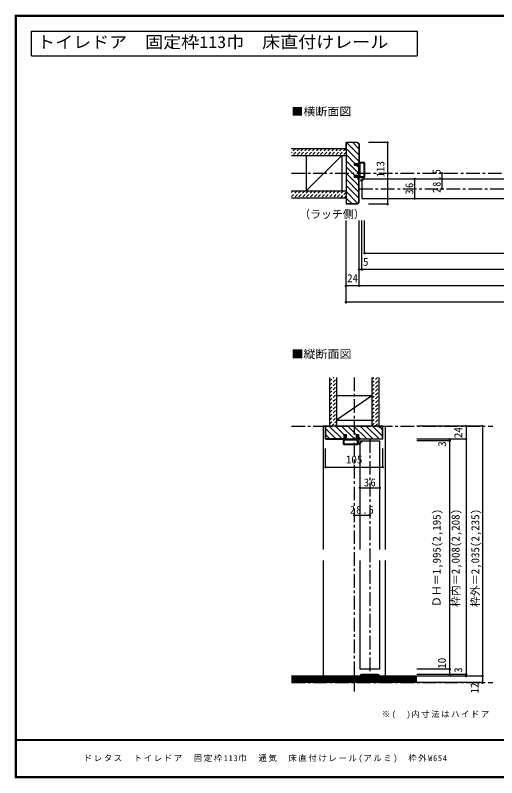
# Model space of a CAD drawing. Units: millimetres at full size, sheet at 1:5. Extents: x -973 to 977, y -718 to 696.
# Drawn here: x -973 to -91, y -701 to 696 of the extents above; entities that cross this region are included whole.
import ezdxf
from ezdxf.enums import TextEntityAlignment as Align

# ---------------------------------------------------------------- set-up
doc = ezdxf.new("R2010")
doc.units = ezdxf.units.MM
doc.header["$LTSCALE"] = 5
doc.header["$PDMODE"] = 32
doc.header["$PDSIZE"] = 2.5
doc.linetypes.add('CHAIN1', pattern=[8, 5, -1, 1, -1])
doc.linetypes.add('DASHED1', pattern=[1.8, 1.2, -0.6])
for name, color, linetype in [('0-0_補助線', 7, 'Continuous'), ('0-1_通り芯', 4, 'CHAIN1'), ('0-3_仕上げ', 2, 'Continuous'), ('0-4_枠', 3, 'Continuous'), ('0-6_扉', 6, 'Continuous'), ('0-7_金物', 7, 'Continuous'), ('0-A_文字', 3, 'Continuous'), ('0-B_寸法', 7, 'Continuous'), ('0-C_ハッチ', 4, 'DASHED1'), ('F-1_枠', 6, 'Continuous'), ('F-A_文字', 7, 'Continuous')]:
    doc.layers.add(name, color=color, linetype=linetype)
doc.styles.add('ＭＳ ゴシック', font='')
doc.styles.get('ＭＳ ゴシック').set_extended_font_data('MS Gothic')

# ---------------------------------------------------------------- blocks, each defined once
blk = doc.blocks.new('2')
at = {"layer": '0-0_補助線'}
for p, q in [((-9.846, -9.622), (-9.846, 15.078)), ((-8.846, 16.078), (0.354, 16.078)), ((-8.846, 15.878), (0.637, 15.878)), ((-8.446, 14.378), (-8.446, -8.922)), ((-8.146, 14.678), (-1.546, 14.678)), ((-1.246, 14.378), (-1.246, -8.922)), ((0.154, 11.653), (2.154, 11.653)), ((0.154, 11.653), (0.154, -8.497)), ((2.154, 10.953), (2.154, 11.653)), ((3.154, 11.653), (2.512, 10.83)), ((3.154, 11.653), (6.154, 11.653)), ((4.154, 13.753), (4.154, 13.053)), ((5.154, 13.053), (4.512, 13.876)), ((7.154, 13.053), (5.154, 13.053)), ((6.154, 10.953), (6.154, 11.653)), ((7.558, 12.258), (6.516, 10.835)), ((-1.48, -10.622), (-8.846, -10.622)), ((-1.546, -9.222), (-8.146, -9.222)), ((-1.189, -10.85), (-0.732, -12.694)), ((0.354, -12.922), (-0.441, -12.922)), ((0.154, -8.497), (2.154, -8.497)), ((4.154, -9.897), (0.154, -9.897)), ((0.154, -9.897), (0.154, -10.622)), ((0.154, -10.622), (0.645, -12.548)), ((2.154, -7.797), (2.154, -8.497)), ((3.154, -8.497), (2.512, -7.674)), ((3.154, -8.497), (6.154, -8.497)), ((4.154, -10.597), (4.154, -9.897)), ((5.154, -9.897), (4.512, -10.72)), ((7.154, -9.897), (5.154, -9.897)), ((6.154, -7.797), (6.154, -8.497)), ((7.558, -9.101), (6.516, -7.679))]:
    blk.add_line(p, q, dxfattribs=at)
for points in [[(-9.646, 15.078), (-9.646, -9.622), (-9.846, -9.622)], [(4.154, 13.053), (0.154, 13.053), (0.649, 15.723)]]:
    blk.add_lwpolyline(points, dxfattribs=at)
for centre, radius, start, end in [((-8.846, 15.078), 1, 90, 180), ((-8.846, 15.078), 0.8, 90, 180), ((-8.146, 14.378), 0.3, 90, 180), ((-1.546, 14.378), 0.3, 0, 90), ((0.354, 15.778), 0.3, 349.49875, 90), ((2.354, 10.953), 0.2, 180, 322.03043), ((4.354, 13.753), 0.2, 37.96957, 180), ((6.354, 10.953), 0.2, 180, 323.78053), ((7.154, 12.553), 0.5, 323.78053, 90), ((-8.846, -9.622), 1, 180, 270), ((-2.846, -10.72), 6, 179.06153, 259.29815), ((-8.146, -8.922), 0.3, 180, 270), ((-2.846, -10.72), 5.3, 178.93757, 259.29815), ((-1.546, -8.922), 0.3, 270, 0), ((-1.48, -10.922), 0.3, 13.9282, 90), ((-0.441, -12.622), 0.3, 193.9282, 270), ((0.354, -12.622), 0.3, 270, 14.29438), ((2.354, -7.797), 0.2, 37.96957, 180), ((4.354, -10.597), 0.2, 180, 322.03043), ((6.354, -7.797), 0.2, 36.21947, 180), ((7.154, -9.397), 0.5, 270, 36.21947), ((-3.896, -16.272), 0.35, 259.29815, 79.29815)]:
    blk.add_arc(centre, radius, start, end, dxfattribs=at)
blk.add_point((-3.896, -16.622), dxfattribs=at)

msp = doc.modelspace()

# ---------------------------------------------------------------- linework, layer by layer
at = {"layer": '0-1_通り芯'}
for p, q in [((-467.5, 406.5), (467.5, 406.5)), ((-343.5, 378), (343.5, 378)), ((-352.643, 32.333), (-352.643, -543.119)), ((-467.5, -56.667), (-98.786, -56.667)), ((-324.143, -80.667), (-324.143, -514.667)), ((-467.5, -526.667), (-98.786, -526.667))]:
    msp.add_line(p, q, dxfattribs=at)
at = {"layer": '0-3_仕上げ'}
for p, q in [((-467.5, 451.5), (-367.5, 451.5)), ((-467.5, 439), (-367.5, 439)), ((-467.5, 374), (-367.5, 374)), ((-467.5, 361.5), (-367.5, 361.5)), ((-397.643, 32.333), (-397.643, -56.667)), ((-385.143, 32.333), (-385.143, -56.667)), ((-320.143, 32.333), (-320.143, -56.667)), ((-307.643, 32.333), (-307.643, -56.667)), ((-237.786, -514.667), (-467.5, -514.667)), ((-237.786, -526.667), (-467.5, -526.667))]:
    msp.add_line(p, q, dxfattribs=at)
at = {"layer": '0-3_仕上げ', "color": 3}
for p, q in [((-440.5, 439), (-440.5, 374)), ((-375.5, 439), (-375.5, 374)), ((-385.143, -0.667), (-320.143, -0.667)), ((-385.143, -45.667), (-320.143, -45.667))]:
    msp.add_line(p, q, dxfattribs=at)
at = {"layer": '0-3_仕上げ', "color": 7}
for p, q in [((-440.5, 374), (-375.5, 439)), ((-385.143, -45.401), (-320.143, -0.667)), ((-237.786, -516.167), (-467.5, -516.167)), ((-237.786, -517.667), (-467.5, -517.667)), ((-237.786, -519.167), (-467.5, -519.167)), ((-237.786, -520.667), (-467.5, -520.667)), ((-237.786, -522.167), (-467.5, -522.167)), ((-237.786, -523.667), (-467.5, -523.667)), ((-237.786, -525.167), (-467.5, -525.167))]:
    msp.add_line(p, q, dxfattribs=at)
at = {"layer": '0-4_枠'}
for p, q in [((-367.5, 463), (-367.5, 350)), ((-346.328, 463), (-367.5, 463)), ((-367, 448), (-367, 462.5)), ((-346.536, 462.5), (-367, 462.5)), ((-346.536, 462.5), (-344, 459.964)), ((-346.328, 463), (-343.5, 460.172)), ((-367, 448), (-367.5, 448)), ((-344, 459.964), (-344, 424.5)), ((-343.5, 460.172), (-343.5, 424.5)), ((-352, 424.5), (-343.5, 424.5)), ((-352, 420.8), (-352, 424.5)), ((-343.5, 420.8), (-352, 420.8)), ((-344, 402.2), (-344, 420.8)), ((-343.5, 402.2), (-343.5, 420.8)), ((-343.5, 402.2), (-352, 402.2)), ((-352, 398.5), (-352, 402.2)), ((-343.5, 398.5), (-352, 398.5)), ((-344, 353.036), (-344, 398.5)), ((-343.5, 352.828), (-343.5, 398.5)), ((-367, 365), (-367.5, 365)), ((-367, 365), (-367, 350.5)), ((-346.328, 350), (-367.5, 350)), ((-346.536, 350.5), (-367, 350.5)), ((-346.536, 350.5), (-344, 353.036)), ((-346.328, 350), (-343.5, 352.828)), ((-300.143, -56.667), (-405.143, -56.667)), ((-404.643, -79.752), (-404.643, -57.167)), ((-395.143, -57.167), (-404.643, -57.167)), ((-395.143, -56.667), (-395.143, -57.167)), ((-310.143, -57.167), (-310.143, -56.667)), ((-310.143, -57.167), (-300.643, -57.167)), ((-300.643, -79.752), (-300.643, -57.167)), ((-404.229, -80.167), (-404.643, -79.752)), ((-404.436, -80.667), (-370.643, -80.667)), ((-370.643, -80.167), (-404.229, -80.167)), ((-370.643, -72.167), (-366.943, -72.167)), ((-370.643, -80.667), (-370.643, -72.167)), ((-366.943, -80.667), (-366.943, -72.167)), ((-366.943, -80.167), (-348.343, -80.167)), ((-366.943, -80.667), (-348.343, -80.667)), ((-348.343, -80.667), (-348.343, -72.167)), ((-344.643, -80.167), (-301.057, -80.167)), ((-300.85, -80.667), (-344.643, -80.667)), ((-301.057, -80.167), (-300.643, -79.752))]:
    msp.add_line(p, q, dxfattribs=at)
at = {"layer": '0-4_枠', "color": 4}
for p, q in [((-405.143, -56.667), (-409.143, -56.667)), ((-409.143, -56.667), (-409.143, -282.667)), ((-300.143, -56.667), (-296.143, -56.667)), ((-296.143, -56.667), (-296.143, -282.667)), ((-409.143, -302.667), (-409.143, -514.667)), ((-296.143, -302.667), (-296.143, -514.667))]:
    msp.add_line(p, q, dxfattribs=at)
at = {"layer": '0-4_枠'}
for points in [[(-404.436, -80.667), (-405.143, -79.959), (-405.143, -56.667)], [(-300.85, -80.667), (-300.143, -79.959), (-300.143, -56.667)], [(-348.343, -72.167), (-344.643, -72.167), (-344.643, -80.667)]]:
    msp.add_lwpolyline(points, dxfattribs=at)
at = {"layer": '0-6_扉'}
for p, q in [((-338.5, 396), (-338.5, 360)), ((-338.5, 396), (-8.5, 396)), ((-338.5, 360), (-8.5, 360)), ((-342.143, -83.667), (-306.143, -83.667)), ((-342.143, -83.667), (-342.143, -282.667)), ((-306.143, -83.667), (-306.143, -282.667)), ((-342.143, -302.667), (-342.143, -501.667)), ((-306.143, -302.667), (-306.143, -501.667)), ((-306.143, -501.667), (-342.143, -501.667))]:
    msp.add_line(p, q, dxfattribs=at)
at = {"layer": '0-7_金物'}
for p, q in [((-342.143, -514.667), (-341.143, -514.667)), ((-309.143, -511.667), (-339.143, -511.667)), ((-336.343, -512.667), (-339.143, -512.667)), ((-336.343, -514.667), (-336.343, -512.667)), ((-336.343, -514.667), (-335.343, -514.667)), ((-335.343, -514.667), (-335.343, -512.667)), ((-330.943, -512.667), (-335.343, -512.667)), ((-330.943, -514.667), (-330.943, -512.667)), ((-330.943, -514.667), (-329.943, -514.667)), ((-329.943, -514.667), (-329.943, -512.667)), ((-324.643, -512.667), (-329.943, -512.667)), ((-324.643, -514.667), (-324.643, -512.667)), ((-324.643, -514.667), (-323.643, -514.667)), ((-323.643, -514.667), (-323.643, -512.667)), ((-318.343, -512.667), (-323.643, -512.667)), ((-318.343, -514.667), (-318.343, -512.667)), ((-318.343, -514.667), (-317.343, -514.667)), ((-317.343, -514.667), (-317.343, -512.667)), ((-312.943, -512.667), (-317.343, -512.667)), ((-312.943, -514.667), (-312.943, -512.667)), ((-312.943, -514.667), (-311.943, -514.667)), ((-311.943, -514.667), (-311.943, -512.667)), ((-309.143, -512.667), (-311.943, -512.667)), ((-307.143, -514.667), (-306.143, -514.667))]:
    msp.add_line(p, q, dxfattribs=at)
for centre, radius, start, end in [((-339.143, -514.667), 3, 90, 180), ((-339.143, -514.667), 2, 90, 180), ((-309.143, -514.667), 3, 0, 90), ((-309.143, -514.667), 2, 0, 90)]:
    msp.add_arc(centre, radius, start, end, dxfattribs=at)
at = {"layer": '0-A_文字'}
for p, q in [((-943.333, 621.667), (-943.333, 666.667)), ((-943.333, 666.667), (-237.333, 666.667)), ((-237.333, 666.667), (-237.333, 621.667)), ((-943.333, 621.667), (-237.333, 621.667))]:
    msp.add_line(p, q, dxfattribs=at)
at = {"layer": '0-B_寸法', "color": 4}
for p, q in [((-291.578, 463), (-326.1, 463)), ((-191.578, 378), (-191.578, 406.5)), ((-241.578, 360), (-241.578, 396)), ((-367.5, 170), (-367.5, 319.657)), ((-343.5, 200), (-343.5, 319.657)), ((-338.5, 230), (-338.5, 319.657)), ((-333.5, 260), (-333.5, 320)), ((-333.5, 260), (283.505, 260)), ((343.5, 230), (-343.5, 230)), ((367.5, 200), (-367.5, 200)), ((367.5, 170), (-367.5, 170)), ((-117.786, -56.667), (-237.786, -56.667)), ((-147.786, -56.667), (-147.786, -514.667)), ((-117.786, -56.667), (-117.786, -526.667)), ((-147.786, -80.667), (-237.786, -80.667)), ((-177.786, -83.667), (-237.786, -83.667)), ((-177.786, -80.667), (-177.786, -511.667)), ((-405.143, -132.088), (-405.143, -97.566)), ((-342.143, -169.968), (-306.143, -169.968)), ((-352.643, -219.968), (-324.143, -219.968)), ((-177.786, -501.667), (-237.786, -501.667)), ((-147.786, -511.667), (-237.786, -511.667)), ((-117.786, -514.667), (-237.786, -514.667)), ((-117.786, -526.667), (-237.786, -526.667))]:
    msp.add_line(p, q, dxfattribs=at)
for points in [[(-291.578, 463), (-291.578, 350), (-326.1, 350)], [(-405.143, -132.088), (-300.143, -132.088), (-300.143, -97.566)]]:
    msp.add_lwpolyline(points, dxfattribs=at)
at = {"layer": '0-B_寸法'}
for p in [(-291.578, 463), (-191.578, 406.5), (-241.578, 396), (-191.578, 378), (-291.578, 350), (-241.578, 360), (-333.5, 260), (-343.5, 230), (-338.5, 230), (-367.5, 200), (-343.5, 200), (-367.5, 170), (-147.786, -56.667), (-117.786, -56.667), (-177.786, -80.667), (-177.786, -83.667), (-147.786, -80.667), (-405.143, -132.088), (-300.143, -132.088), (-342.143, -169.968), (-306.143, -169.968), (-352.643, -219.968), (-324.143, -219.968), (-177.786, -501.667), (-177.786, -511.667), (-147.786, -511.667), (-147.786, -514.667), (-117.786, -514.667), (-117.786, -526.667)]:
    msp.add_point(p, dxfattribs=at)
at = {"layer": '0-C_ハッチ', "linetype": 'Continuous'}
for p, q in [((-344, 439.912), (-366.588, 462.5)), ((-355.275, 462.5), (-344, 451.225)), ((-367, 451.598), (-344, 428.598)), ((-367.5, 440.784), (-351.216, 424.5)), ((-367.5, 429.47), (-344, 405.97)), ((-347.516, 420.8), (-344, 417.284)), ((-367.5, 418.157), (-351.543, 402.2)), ((-367.5, 406.843), (-344, 383.343)), ((-367.5, 395.529), (-344, 372.029)), ((-347.843, 398.5), (-344, 394.657)), ((-367.5, 384.216), (-344, 360.716)), ((-367.5, 372.902), (-345.817, 351.219)), ((-367, 361.088), (-356.412, 350.5)), ((-404.643, -61.578), (-386.054, -80.167)), ((-397.741, -57.167), (-374.741, -80.167)), ((-386.927, -56.667), (-370.643, -72.951)), ((-375.613, -56.667), (-352.113, -80.167)), ((-364.3, -56.667), (-348.343, -72.624)), ((-352.985, -56.667), (-329.486, -80.167)), ((-341.672, -56.667), (-318.172, -80.167)), ((-330.358, -56.667), (-306.858, -80.167)), ((-319.045, -56.667), (-300.643, -75.069)), ((-307.231, -57.167), (-300.643, -63.755)), ((-404.643, -72.892), (-397.368, -80.167)), ((-344.643, -76.324), (-340.8, -80.167))]:
    msp.add_line(p, q, dxfattribs=at)
at = {"layer": '0-C_ハッチ'}
for p, q in [((-467.102, 451.5), (-467.5, 451.102)), ((-460.031, 451.5), (-467.5, 444.031)), ((-452.96, 451.5), (-465.46, 439)), ((-445.889, 451.5), (-458.389, 439)), ((-438.818, 451.5), (-451.318, 439)), ((-431.747, 451.5), (-444.247, 439)), ((-424.676, 451.5), (-437.176, 439)), ((-417.605, 451.5), (-430.105, 439)), ((-410.534, 451.5), (-423.034, 439)), ((-403.463, 451.5), (-415.963, 439)), ((-396.392, 451.5), (-408.892, 439)), ((-389.321, 451.5), (-401.821, 439)), ((-382.249, 451.5), (-394.749, 439)), ((-375.178, 451.5), (-387.678, 439)), ((-368.107, 451.5), (-380.607, 439)), ((-367.5, 445.036), (-373.536, 439)), ((-464.394, 374), (-467.5, 370.894)), ((-457.323, 374), (-467.5, 363.823)), ((-450.252, 374), (-462.752, 361.5)), ((-443.181, 374), (-455.681, 361.5)), ((-436.11, 374), (-448.61, 361.5)), ((-429.039, 374), (-441.539, 361.5)), ((-421.968, 374), (-434.468, 361.5)), ((-414.897, 374), (-427.397, 361.5)), ((-407.826, 374), (-420.326, 361.5)), ((-400.755, 374), (-413.255, 361.5)), ((-393.683, 374), (-406.183, 361.5)), ((-386.612, 374), (-399.112, 361.5)), ((-379.541, 374), (-392.041, 361.5)), ((-372.47, 374), (-384.97, 361.5)), ((-367.5, 371.899), (-377.899, 361.5)), ((-367.5, 364.828), (-370.828, 361.5)), ((-397.643, 24.722), (-390.032, 32.333)), ((-397.643, 17.651), (-385.143, 30.151)), ((-320.143, 29.085), (-316.895, 32.333)), ((-320.143, 22.014), (-309.824, 32.333)), ((-397.643, 10.58), (-385.143, 23.08)), ((-397.643, 3.509), (-385.143, 16.009)), ((-320.143, 14.943), (-307.643, 27.443)), ((-320.143, 7.872), (-307.643, 20.372)), ((-397.643, -3.562), (-385.143, 8.938)), ((-397.643, -10.633), (-385.143, 1.867)), ((-320.143, 0.801), (-307.643, 13.301)), ((-320.143, -6.27), (-307.643, 6.23)), ((-397.643, -17.704), (-385.143, -5.204)), ((-397.643, -24.775), (-385.143, -12.275)), ((-320.143, -13.341), (-307.643, -0.841)), ((-320.143, -20.412), (-307.643, -7.912)), ((-397.643, -31.846), (-385.143, -19.346)), ((-397.643, -38.917), (-385.143, -26.417)), ((-320.143, -27.483), (-307.643, -14.983)), ((-320.143, -34.554), (-307.643, -22.054)), ((-397.643, -45.988), (-385.143, -33.488)), ((-397.643, -53.059), (-385.143, -40.559)), ((-320.143, -41.625), (-307.643, -29.125)), ((-320.143, -48.696), (-307.643, -36.196)), ((-394.179, -56.667), (-385.143, -47.63)), ((-387.108, -56.667), (-385.143, -54.701)), ((-320.143, -55.767), (-307.643, -43.267)), ((-313.971, -56.667), (-307.643, -50.338))]:
    msp.add_line(p, q, dxfattribs=at)
at = {"layer": 'F-1_枠'}
for p, q in [((-973.347, 695.833), (-973.347, -700.833)), ((-973.347, 695.833), (976.653, 695.833)), ((-973.347, 695), (976.653, 695)), ((-973.347, 694.167), (976.653, 694.167)), ((-972.514, 695.833), (-972.514, -700.833)), ((-971.68, 695.833), (-971.68, -700.833)), ((976.653, -631.667), (-973.347, -631.667)), ((976.653, -632.5), (-973.347, -632.5)), ((976.653, -699.167), (-973.347, -699.167)), ((976.653, -700), (-973.347, -700)), ((976.653, -700.833), (-973.347, -700.833))]:
    msp.add_line(p, q, dxfattribs=at)

# ---------------------------------------------------------------- block references
at = {"layer": '0-0_補助線', "xscale": -1}
msp.add_blockref('2', (-343.346, 409.922), dxfattribs=at)
at = {"layer": '0-0_補助線', "rotation": 90}
msp.add_blockref('2', (-356.065, -80.821), dxfattribs=at)

# ---------------------------------------------------------------- texts
at = {"layer": '0-A_文字', "style": 'ＭＳ ゴシック', "width": 1.1}
msp.add_text('トイレドア\u3000固定枠113巾\u3000床直付けレール', height=21.99, dxfattribs=at).set_placement((-933.333, 629.167), align=Align.BOTTOM_LEFT)
at = {"layer": '0-A_文字', "color": 7, "style": 'ＭＳ ゴシック', "width": 1.1}
for s, p in [('■横断面図', (-467.759, 507.657)), ('■縦断面図', (-467.5, 63.333))]:
    msp.add_text(s, height=14.66, dxfattribs=at).set_placement(p, align=Align.BOTTOM_LEFT)
at = {"layer": '0-A_文字', "color": 7, "style": 'ＭＳ ゴシック'}
msp.add_text('（ラッチ側）', height=14.66, dxfattribs=at).set_placement((-453.25, 319.657), align=Align.BOTTOM_LEFT)
at = {"layer": '0-B_寸法', "style": 'ＭＳ ゴシック'}
for s, p in [('113', (-292.866, 398.887)), ('24', (-150.286, -78.667)), ('3', (-179.949, -94.552)), ('ＤＨ＝1,995(2,195)', (-189.823, -388.167)), ('枠内＝2,008(2,208)', (-155.143, -388.167)), ('枠外＝2,035(2,235)', (-119.129, -388.167)), ('10', (-180.286, -501.042)), ('3', (-150.286, -508.667)), ('12', (-120.286, -546.451))]:
    msp.add_text(s, height=14.66, rotation=90, dxfattribs=at).set_placement(p, align=Align.BOTTOM_LEFT)
for s, p in [('5', (-336.5, 232.5)), ('24', (-365.5, 202.5)), ('105', (-367.643, -129.588))]:
    msp.add_text(s, height=14.66, dxfattribs=at).set_placement(p, align=Align.BOTTOM_LEFT)
at = {"layer": '0-B_寸法', "char_height": 14.66, "attachment_point": 7, "rotation": 90, "style": 'ＭＳ ゴシック'}
for s, insert in [('\\T1.28;\\W0.9;28.5', (-194.078, 370.375)), ('\\T1.27;\\W0.95;36', (-244.078, 367.375))]:
    msp.add_mtext(s, dxfattribs=dict(at, insert=insert))
at = {"layer": '0-B_寸法', "attachment_point": 7, "style": 'ＭＳ ゴシック'}
for s, insert, char_height in [('\\T1.27;\\W0.95;36', (-334.768, -167.468), 14.66), ('\\T1.28;\\W0.9;28.5', (-360.268, -217.468), 14.66), ('\\T1.18;※(\u3000)内寸法はハイドア', (-301.847, -592.797), 11)]:
    msp.add_mtext(s, dxfattribs=dict(at, insert=insert, char_height=char_height))
at = {"layer": 'F-A_文字', "insert": (-847.938, -673.333), "char_height": 11, "attachment_point": 7, "style": 'ＭＳ ゴシック'}
msp.add_mtext('\\T1.19;ドレタス\u3000トイレドア\u3000固定枠113巾\u3000通気\u3000床直付けレール(アルミ)\u3000枠外W654', dxfattribs=at)

doc.saveas('drawing.dxf')
